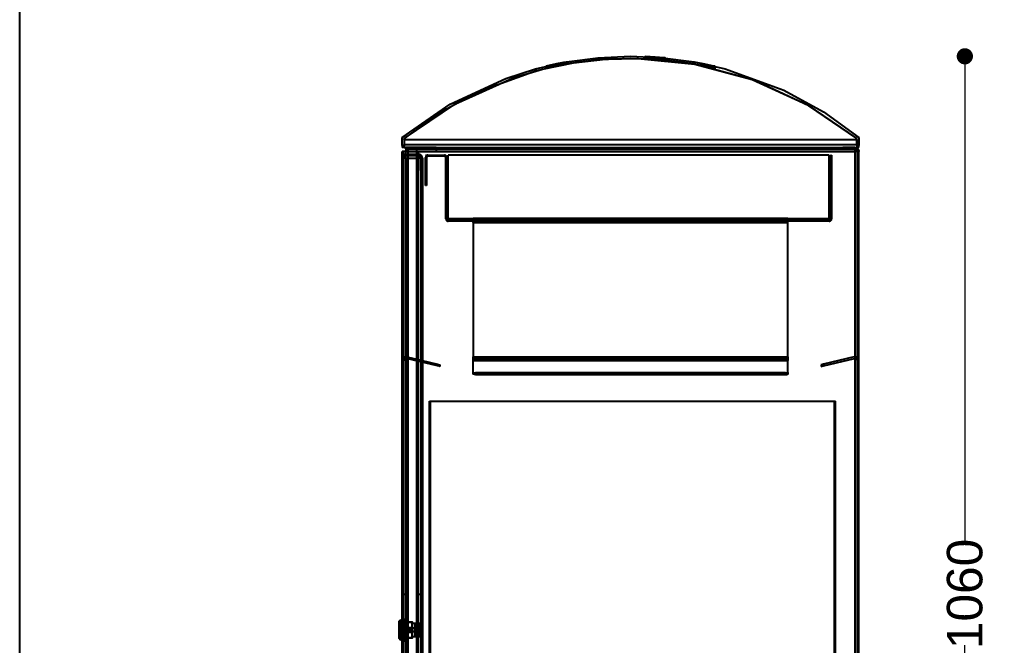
# Model space of a CAD drawing. Header units: millimetres. Extents: x 10366 to 13995, y 24552 to 29685.
# Drawn here: x 10366 to 11338, y 27934 to 28550 of the extents above; entities that cross this region are included whole.
import ezdxf

# ---------------------------------------------------------------- set-up
doc = ezdxf.new("R2010")
doc.units = ezdxf.units.MM
doc.header["$LTSCALE"] = 3
doc.layers.add('Default', color=7, linetype='Continuous')
doc.layers.add('Hidden_lines', color=7, linetype='Continuous')
doc.styles.get("Standard").update_dxf_attribs({"font": 'arial.ttf'})
doc.dimstyles.new('MATEUSZ', dxfattribs={"dimtxt": 35, "dimasz": 16, "dimexe": 0.18, "dimexo": 0.0625, "dimgap": 0.09, "dimtad": 0, "dimdec": 0, "dimdsep": 46, "dimtxsty": 'Standard', "dimblk": 'DOT', "dimcen": 0.09, "dimse1": 1, "dimse2": 1, "dimadec": 0, "dimazin": 0, "dimtfac": 1, "dimtdec": 0, "dimtofl": 0, "dimtmove": 0, "dimatfit": 3, "dimfxl": 1, "dimtolj": 1, "dimtzin": 0, "dimlwd": 9, "dimlwe": 9, "dimarcsym": 0})

# ---------------------------------------------------------------- blocks, each defined once
blk = doc.blocks.new('_Dot')
at = {"color": 0, "linetype": 'ByBlock', "lineweight": -2}
blk.add_line((-0.5, 0), (-1, 0), dxfattribs=at)
at = {"color": 0, "linetype": 'ByBlock', "const_width": 0.5}
blk.add_lwpolyline([(-0.25, 0, 1), (0.25, 0, 1)], format="xyb", close=True, dxfattribs=at)
blk = doc.blocks.new('*D17')
at = {"color": 0, "lineweight": 9, "transparency": 16777216}
for p, q in [((11297.24, 28498.4), (11297.24, 28035.04)), ((11297.24, 27470.4), (11297.24, 27933.75))]:
    blk.add_line(p, q, dxfattribs=at)
at = {"layer": 'Defpoints', "color": 0, "transparency": 16777216}
for p in [(10967.76, 28514.4), (11188.92, 27454.4), (11297.24, 27454.4)]:
    blk.add_point(p, dxfattribs=at)
at = {"color": 0, "lineweight": 9, "transparency": 16777216, "xscale": 16, "yscale": 16, "zscale": 16}
for p, rotation in [((11297.24, 28514.4), 90), ((11297.24, 27454.4), 270)]:
    blk.add_blockref('_Dot', p, dxfattribs=dict(at, rotation=rotation))
at = {"color": 0, "transparency": 16777216, "insert": (11297.24, 27984.4), "char_height": 35, "attachment_point": 5, "rotation": 90}
blk.add_mtext('\\A1;1060', dxfattribs=at)

msp = doc.modelspace()

# ---------------------------------------------------------------- linework, layer by layer
msp.add_lwpolyline([(10366.2, 24552.48), (10366.2, 29684.64), (13995, 29684.64), (13995, 24552.48)], close=True)
at = {"layer": 'Default'}
for p, q in [((10742.91, 28426.4), (10742.91, 28434.4)), ((10744.91, 28426.4), (10742.91, 28426.4)), ((10744.91, 28432.42), (10744.91, 28433.45)), ((10744.91, 28433.45), (10744.91, 28426.4)), ((10744.91, 28432.42), (11190.91, 28432.42)), ((11190.91, 28432.42), (11190.91, 28433.45)), ((11190.91, 28426.4), (11190.91, 28433.45)), ((11192.91, 28426.4), (11190.91, 28426.4)), ((11192.91, 28434.4), (11192.91, 28426.4)), ((10744.91, 28424.4), (10742.91, 28424.4)), ((10742.91, 27508.39), (10742.91, 28420.41)), ((10744.91, 28424.4), (11190.91, 28424.4)), ((10776.52, 28424.4), (10746.69, 28424.4)), ((10776.52, 28420.41), (10746.69, 28420.41)), ((10746.69, 28420.41), (11189.13, 28420.41)), ((10746.69, 27508.39), (10746.69, 28420.41)), ((10776.52, 28424.4), (11188.92, 28424.4)), ((10776.52, 28420.41), (11188.92, 28420.41)), ((11188.92, 28424.4), (11184.71, 28424.4)), ((11184.93, 28424.4), (11188.92, 28424.4)), ((11189.13, 27508.39), (11189.13, 28420.41)), ((11192.91, 28424.4), (11190.91, 28424.4)), ((11192.91, 27508.39), (11192.91, 28420.41)), ((10812.91, 28354.4), (11122.91, 28354.4)), ((11122.91, 28354.4), (10812.91, 28354.4)), ((10812.91, 28354.4), (10812.91, 28214.4)), ((10812.91, 28350.41), (11122.91, 28350.41)), ((11122.91, 28214.4), (11122.91, 28354.4)), ((10812.91, 28218.18), (11122.91, 28218.18)), ((10812.91, 28214.4), (11122.91, 28214.4)), ((10812.91, 28214.4), (11122.91, 28214.4)), ((10739.91, 27957.44), (10741.41, 27958.94)), ((10741.41, 27958.94), (10742.91, 27958.94)), ((10741.41, 27938.94), (10739.91, 27940.44)), ((10742.91, 27938.94), (10741.41, 27938.94))]:
    msp.add_line(p, q, dxfattribs=at)
for points in [[(10742.91, 28434.4, 0), (10790.38, 28467.07, 0), (10844.96, 28492.56, 0), (10874.4, 28501.95, 0), (10904.9, 28508.81, 0), (10936.14, 28512.99, 0), (10967.76, 28514.4, 0), (10999.38, 28513, 0), (11030.63, 28508.81, 0), (11061.16, 28501.95, 0), (11118.77, 28480.86, 0), (11157.92, 28459.5, 0), (11192.91, 28434.4, 0)], [(11190.91, 28433.45, 0), (11143.66, 28465.72, 0), (11089.46, 28490.86, 0), (11030.02, 28506.89, 0), (10999.07, 28511.01, 0), (10967.76, 28512.4, 0), (10936.45, 28511.01, 0), (10905.52, 28506.89, 0), (10875.3, 28500.12, 0), (10818.29, 28479.31, 0), (10779.54, 28458.23, 0), (10744.91, 28433.45, 0)], [(11190.91, 28433.45, 0), (11143.66, 28465.72, 0), (11089.46, 28490.86, 0), (11030.02, 28506.89, 0), (10999.07, 28511.01, 0), (10967.76, 28512.4, 0), (10936.45, 28511.01, 0), (10905.52, 28506.89, 0), (10875.3, 28500.12, 0), (10818.29, 28479.31, 0), (10779.54, 28458.23, 0), (10744.91, 28433.45, 0)], [(10742.91, 28426.4, 0), (10742.91, 28424.4, 0)], [(10744.91, 28432.42, 0), (10744.91, 28424.4, 0)], [(10744.91, 28424.4, 0), (10744.91, 28424.4, 0), (10744.91, 28424.4, 0), (10744.91, 28424.4, 0), (10744.91, 28424.4, 0), (10744.91, 28424.4, 0), (10744.91, 28424.4, 0), (10744.91, 28424.4, 0), (10744.91, 28424.4, 0), (10744.91, 28424.4, 0), (10744.91, 28424.4, 0), (10744.91, 28424.4, 0), (10744.91, 28424.4, 0), (10744.91, 28424.4, 0), (10744.91, 28424.41, 0), (10744.91, 28424.46, 0), (10744.91, 28424.65, 0), (10744.91, 28426.4, 0)], [(11190.91, 28432.42, 0), (11190.91, 28424.4, 0)], [(11190.91, 28426.4, 0), (11190.91, 28424.4, 0)], [(11192.91, 28424.4, 0), (11192.91, 28424.4, 0), (11192.91, 28424.4, 0), (11192.91, 28424.4, 0), (11192.91, 28424.4, 0), (11192.91, 28424.4, 0), (11192.91, 28424.4, 0), (11192.91, 28424.4, 0), (11192.91, 28424.4, 0), (11192.91, 28424.4, 0), (11192.91, 28424.4, 0), (11192.91, 28424.4, 0), (11192.91, 28424.4, 0), (11192.91, 28424.41, 0), (11192.91, 28424.42, 0), (11192.91, 28424.46, 0), (11192.91, 28424.65, 0), (11192.91, 28426.4, 0)], [(10746.69, 28420.41, 0), (10742.91, 28420.41, 0)], [(10746.69, 28424.4, 0), (10746.69, 28424.4, 0), (10746.69, 28424.4, 0), (10746.69, 28424.4, 0), (10746.69, 28424.4, 0), (10746.69, 28424.4, 0), (10746.69, 28424.39, 0), (10746.69, 28424.34, 0), (10746.69, 28424.12, 0), (10746.69, 28423.27, 0), (10746.69, 28420.41, 0)], [(10776.52, 28424.4, 0), (10776.52, 28424.4, 0), (10776.52, 28424.4, 0), (10776.52, 28424.4, 0), (10776.52, 28424.4, 0), (10776.52, 28424.4, 0), (10776.52, 28424.39, 0), (10776.52, 28424.34, 0), (10776.52, 28424.12, 0), (10776.52, 28423.27, 0), (10776.52, 28420.41, 0)], [(11188.92, 28424.4, 0), (11189.32, 28424.38, 0), (11189.71, 28424.32, 0), (11190.1, 28424.22, 0), (11190.47, 28424.08, 0), (11190.83, 28423.91, 0), (11191.16, 28423.7, 0), (11191.48, 28423.47, 0), (11191.76, 28423.2, 0), (11192.02, 28422.91, 0), (11192.25, 28422.6, 0), (11192.45, 28422.26, 0), (11192.61, 28421.91, 0), (11192.74, 28421.55, 0), (11192.83, 28421.17, 0), (11192.89, 28420.79, 0), (11192.91, 28420.41, 0)], [(11188.92, 28424.4, 0), (11188.92, 28424.4, 0), (11188.92, 28424.4, 0), (11188.92, 28424.4, 0), (11188.92, 28424.4, 0), (11188.92, 28424.4, 0), (11188.92, 28424.39, 0), (11188.92, 28424.34, 0), (11188.92, 28424.12, 0), (11188.92, 28423.27, 0), (11188.92, 28420.41, 0)], [(11191.41, 28420.41, 0), (11191.39, 28420.66, 0), (11191.36, 28420.9, 0), (11191.29, 28421.15, 0), (11191.21, 28421.38, 0), (11191.1, 28421.6, 0), (11190.97, 28421.81, 0), (11190.82, 28422.01, 0), (11190.66, 28422.19, 0), (11190.48, 28422.35, 0), (11190.28, 28422.49, 0), (11190.07, 28422.61, 0), (11189.85, 28422.72, 0), (11189.62, 28422.8, 0), (11189.39, 28422.85, 0), (11189.16, 28422.89, 0), (11188.92, 28422.9, 0)], [(11192.91, 28420.41, 0), (11192.91, 28420.41, 0), (11192.91, 28420.41, 0), (11192.91, 28420.41, 0), (11192.91, 28420.41, 0), (11192.91, 28420.41, 0), (11192.91, 28420.41, 0), (11192.91, 28420.41, 0), (11192.91, 28420.41, 0), (11192.91, 28420.41, 0), (11192.91, 28420.41, 0), (11192.91, 28420.41, 0), (11192.9, 28420.41, 0), (11192.9, 28420.41, 0), (11192.88, 28420.41, 0), (11192.8, 28420.41, 0), (11192.44, 28420.41, 0), (11189.13, 28420.41, 0)], [(10743.06, 28415.01, 0), (10742.95, 28414.47, 0), (10742.91, 28413.91, 0)], [(10812.91, 28350.41, 0), (10812.91, 28350.41, 0), (10812.91, 28350.41, 0), (10812.91, 28350.41, 0), (10812.91, 28350.41, 0), (10812.91, 28350.41, 0), (10812.91, 28350.42, 0), (10812.91, 28350.47, 0), (10812.91, 28350.69, 0), (10812.91, 28351.53, 0), (10812.91, 28354.4, 0)], [(11122.91, 28350.41, 0), (11122.91, 28350.41, 0), (11122.91, 28350.41, 0), (11122.91, 28350.41, 0), (11122.91, 28350.41, 0), (11122.91, 28350.41, 0), (11122.91, 28350.42, 0), (11122.91, 28350.47, 0), (11122.91, 28350.69, 0), (11122.91, 28351.53, 0), (11122.91, 28354.4, 0)], [(10812.91, 28214.4, 0), (10812.91, 28217.37, 0), (10812.91, 28218.09, 0), (10812.91, 28218.16, 0), (10812.91, 28218.17, 0), (10812.91, 28218.18, 0), (10812.91, 28218.18, 0), (10812.91, 28218.18, 0), (10812.91, 28218.18, 0), (10812.91, 28218.18, 0), (10812.91, 28218.18, 0), (10812.91, 28218.18, 0), (10812.91, 28218.18, 0), (10812.91, 28218.18, 0), (10812.91, 28218.18, 0), (10812.91, 28218.18, 0), (10812.91, 28218.18, 0), (10812.91, 28218.18, 0), (10812.91, 28218.18, 0), (10812.91, 28218.18, 0), (10812.91, 28218.18, 0), (10812.91, 28218.17, 0), (10812.91, 28218.14, 0), (10812.91, 28218.07, 0)], [(11122.91, 28218.07, 0), (11122.91, 28218.18, 0), (11122.91, 28218.18, 0), (11122.91, 28218.18, 0), (11122.91, 28218.18, 0), (11122.91, 28218.18, 0), (11122.91, 28218.18, 0), (11122.91, 28218.18, 0), (11122.91, 28218.18, 0), (11122.91, 28218.18, 0), (11122.91, 28218.18, 0), (11122.91, 28218.18, 0), (11122.91, 28218.18, 0), (11122.91, 28218.18, 0), (11122.91, 28218.18, 0), (11122.91, 28218.18, 0), (11122.91, 28218.18, 0), (11122.91, 28218.18, 0), (11122.91, 28218.18, 0), (11122.91, 28218.18, 0), (11122.91, 28218.17, 0), (11122.91, 28218.14, 0), (11122.91, 28217.8, 0), (11122.91, 28214.4, 0)], [(10739.91, 27954.95, 0), (10739.91, 27957.41, 0), (10739.91, 27957.43, 0), (10739.91, 27957.43, 0), (10739.91, 27957.44, 0), (10739.91, 27957.44, 0), (10739.91, 27957.44, 0), (10739.91, 27957.44, 0), (10739.91, 27957.44, 0), (10739.91, 27957.44, 0), (10739.91, 27957.44, 0), (10739.91, 27957.44, 0), (10739.91, 27957.44, 0), (10739.91, 27957.44, 0), (10739.91, 27957.44, 0), (10739.91, 27957.43, 0), (10739.91, 27957.43, 0), (10739.91, 27957.43, 0), (10739.91, 27957.4, 0), (10739.91, 27957.24, 0), (10739.91, 27955.57, 0), (10739.91, 27942.09, 0), (10739.91, 27940.44, 0), (10739.91, 27940.44, 0), (10739.91, 27940.44, 0), (10739.91, 27940.44, 0), (10739.91, 27940.44, 0), (10739.91, 27940.44, 0), (10739.91, 27940.44, 0), (10739.91, 27940.44, 0), (10739.91, 27940.44, 0), (10739.91, 27940.44, 0), (10739.91, 27940.44, 0), (10739.91, 27940.44, 0), (10739.91, 27940.44, 0), (10739.91, 27940.44, 0), (10739.91, 27940.44, 0), (10739.91, 27940.44, 0), (10739.91, 27940.47, 0), (10739.91, 27940.63, 0), (10739.91, 27942.3, 0), (10739.91, 27950.33, 0)], [(10739.91, 27950.33, 0), (10739.91, 27954.95, 0)], [(10741.41, 27956.01, 0), (10741.41, 27958.94, 0)], [(10741.41, 27950.58, 0), (10741.41, 27956.01, 0)], [(10741.41, 27938.94, 0), (10741.41, 27938.94, 0), (10741.41, 27938.94, 0), (10741.41, 27938.94, 0), (10741.41, 27938.94, 0), (10741.41, 27938.94, 0), (10741.41, 27938.94, 0), (10741.41, 27938.94, 0), (10741.41, 27938.94, 0), (10741.41, 27938.94, 0), (10741.41, 27938.94, 0), (10741.41, 27938.95, 0), (10741.41, 27939.02, 0), (10741.41, 27939.32, 0), (10741.41, 27942.17, 0), (10741.41, 27950.58, 0)]]:
    msp.add_polyline3d(points, dxfattribs=at)
for points in [[(10992.27, 28513.56, 0), (10982.27, 28514.1, 0), (10982.27, 28514.1, 0), (10982.27, 28514.1, 0), (10982.27, 28514.1, 0), (10982.27, 28514.1, 0), (10982.27, 28514.1, 0), (10982.27, 28514.1, 0), (10982.27, 28514.1, 0), (10982.27, 28514.1, 0), (10982.27, 28514.1, 0), (10982.27, 28514.1, 0), (10982.27, 28514.1, 0), (10982.27, 28514.1, 0), (10982.28, 28514.1, 0), (10982.32, 28514.1, 0), (10982.53, 28514.09, 0), (10983.42, 28514.06, 0), (11000.52, 28512.89, 0), (11002.25, 28512.73, 0), (11002.27, 28512.73, 0), (11002.27, 28512.73, 0), (11002.27, 28512.73, 0), (11002.27, 28512.73, 0), (11002.27, 28512.73, 0), (11002.27, 28512.73, 0), (11002.27, 28512.73, 0), (11002.27, 28512.73, 0), (11002.27, 28512.73, 0), (11002.27, 28512.73, 0), (11002.27, 28512.73, 0), (11002.27, 28512.73, 0), (11002.27, 28512.73, 0), (11002.27, 28512.73, 0), (11002.27, 28512.73, 0), (11002.27, 28512.73, 0), (11002.23, 28512.73, 0), (11002.02, 28512.75, 0), (11001.12, 28512.84, 0)], [(10894.81, 28506.85, 0), (10884.81, 28504.61, 0), (10884.81, 28504.61, 0), (10884.81, 28504.61, 0), (10884.81, 28504.61, 0), (10884.81, 28504.61, 0), (10884.81, 28504.61, 0), (10884.81, 28504.61, 0), (10884.81, 28504.61, 0), (10884.81, 28504.61, 0), (10884.81, 28504.61, 0), (10884.81, 28504.61, 0), (10884.81, 28504.61, 0), (10884.81, 28504.61, 0), (10884.81, 28504.61, 0), (10884.81, 28504.61, 0), (10884.83, 28504.61, 0), (10885, 28504.65, 0), (10885.83, 28504.85, 0), (10902.86, 28508.44, 0), (10904.77, 28508.79, 0), (10904.81, 28508.79, 0), (10904.81, 28508.79, 0), (10904.81, 28508.79, 0), (10904.81, 28508.79, 0), (10904.81, 28508.79, 0), (10904.81, 28508.79, 0), (10904.81, 28508.79, 0), (10904.81, 28508.79, 0), (10904.81, 28508.79, 0), (10904.81, 28508.79, 0), (10904.81, 28508.79, 0), (10904.81, 28508.79, 0), (10904.81, 28508.79, 0), (10904.81, 28508.79, 0), (10904.81, 28508.79, 0), (10904.81, 28508.79, 0), (10904.8, 28508.79, 0), (10904.74, 28508.78, 0), (10904.51, 28508.74, 0), (10902.02, 28508.28, 0)], [(11041, 28506.8, 0), (11031, 28508.75, 0), (11031, 28508.75, 0), (11031, 28508.75, 0), (11031, 28508.75, 0), (11031, 28508.75, 0), (11031, 28508.75, 0), (11031, 28508.75, 0), (11031, 28508.75, 0), (11031, 28508.75, 0), (11031, 28508.75, 0), (11031, 28508.75, 0), (11031, 28508.75, 0), (11031, 28508.75, 0), (11031, 28508.75, 0), (11031.01, 28508.75, 0), (11031.02, 28508.74, 0), (11031.19, 28508.71, 0), (11032.03, 28508.56, 0), (11049.06, 28505.01, 0), (11050.97, 28504.56, 0), (11051, 28504.55, 0), (11051, 28504.55, 0), (11051, 28504.55, 0), (11051, 28504.55, 0), (11051, 28504.55, 0), (11051, 28504.55, 0), (11051, 28504.55, 0), (11051, 28504.55, 0), (11051, 28504.55, 0), (11051, 28504.55, 0), (11051, 28504.55, 0), (11051, 28504.55, 0), (11051, 28504.55, 0), (11051, 28504.55, 0), (11051, 28504.55, 0), (11051, 28504.55, 0), (11050.98, 28504.55, 0), (11050.81, 28504.59, 0), (11049.98, 28504.79, 0)]]:
    msp.add_polyline3d(points, close=True, dxfattribs=at)
for centre, start, end in [((10746.69, 28214.4), 164.93003, 180), ((11189.13, 28214.4), 0, 18.15555)]:
    msp.add_arc(centre, 3.78, start, end, dxfattribs=at)
at = {"layer": 'Hidden_lines'}
for p, q in [((10945.54, 28513.71), (10945.54, 28511.7)), ((10949.54, 28511.93), (10949.54, 28513.93)), ((10953.54, 28514.12), (10953.54, 28512.11)), ((10982.27, 28512.1), (10982.27, 28514.1)), ((10986.27, 28513.92), (10986.27, 28511.92)), ((10990.27, 28511.68), (10990.27, 28513.69)), ((10884.81, 28502.55), (10884.81, 28504.61)), ((10904.81, 28508.79), (10904.81, 28506.76)), ((10933.54, 28510.74), (10933.54, 28512.75)), ((10937.54, 28513.12), (10937.54, 28511.11)), ((10941.54, 28511.43), (10941.54, 28513.43)), ((10994.27, 28513.41), (10994.27, 28511.41)), ((10998.27, 28511.08), (10998.27, 28513.09)), ((11002.27, 28512.73), (11002.27, 28510.72)), ((11031, 28506.71), (11031, 28508.75)), ((11051, 28504.55), (11051, 28502.49)), ((10744.91, 28427.4), (11190.91, 28427.4)), ((10744.41, 27508.39), (10744.41, 28420.41)), ((10776.52, 28422.9), (10746.69, 28422.9)), ((10746.9, 28417.9), (10758.92, 28417.9)), ((10748.91, 28422.9), (10748.91, 28424.4)), ((10748.91, 27458.39), (10748.91, 28424.4)), ((10748.91, 28416.4), (10748.91, 28417.9)), ((10756.91, 28424.4), (10756.91, 28422.9)), ((10756.91, 28424.4), (10756.91, 27458.39)), ((10756.91, 28417.9), (10756.91, 28416.4)), ((10758.91, 27508.39), (10758.91, 28420.41)), ((10766.02, 28416.91), (10767.02, 28416.91)), ((10768.38, 28416.91), (10784.66, 28416.91)), ((10771.69, 28422.9), (10771.69, 28424.4)), ((10776.52, 28422.9), (11188.92, 28422.9)), ((11163.66, 28416.91), (10788.38, 28416.91)), ((10788.38, 28354.27), (10788.38, 28416.91)), ((11163.66, 28354.27), (11163.66, 28416.91)), ((11165.02, 28354.27), (11165.02, 28416.91)), ((11165.02, 28416.91), (11166.02, 28416.91)), ((11166.02, 28416.91), (11166.02, 28354.27)), ((11184.71, 28424.4), (11176.9, 28424.4)), ((11176.9, 28422.9), (11176.9, 28424.4)), ((11176.9, 28424.4), (11176.9, 28422.9)), ((11176.9, 28424.4), (11184.93, 28424.4)), ((11188.92, 28422.9), (11176.9, 28422.9)), ((11176.9, 28422.9), (11188.92, 28422.9)), ((11191.41, 27508.39), (11191.41, 28420.41)), ((10758.92, 28416.4), (10746.9, 28416.4)), ((10746.9, 28413.91), (10758.92, 28413.91)), ((10746.9, 28413.91), (10746.9, 27983.91)), ((10761.41, 28401.89), (10761.41, 28413.91)), ((10761.41, 28413.91), (10761.41, 27983.91)), ((10761.41, 28401.89), (10761.41, 28413.91)), ((10762.91, 28401.89), (10762.91, 28413.91)), ((10762.91, 28401.89), (10762.91, 28413.91)), ((10762.91, 28413.91), (10762.91, 27983.91)), ((10766.02, 28386.91), (10766.02, 28414.55)), ((10767.02, 28414.55), (10767.02, 28386.91)), ((10784.66, 28415.91), (10768.38, 28415.91)), ((10786.02, 28354.27), (10786.02, 28414.55)), ((10787.02, 28414.55), (10787.02, 28354.27)), ((10762.91, 28401.89), (10761.41, 28401.89)), ((10762.91, 28401.89), (10761.41, 28401.89)), ((10767.02, 28386.91), (10766.02, 28386.91)), ((10744.41, 28354.4), (10742.91, 28354.4)), ((11163.66, 28354.27), (10788.38, 28354.27)), ((10788.38, 28352.91), (11163.66, 28352.91)), ((11163.66, 28352.91), (10788.38, 28352.91)), ((11163.66, 28351.91), (10788.38, 28351.91)), ((11163.66, 28351.91), (10788.38, 28351.91)), ((10812.91, 28351.91), (11122.91, 28351.91)), ((10815.19, 28351.91), (10815.19, 28350.41)), ((11120.63, 28351.91), (11120.63, 28350.41)), ((11192.91, 28354.4), (11191.41, 28354.4)), ((10744.41, 28214.4), (10742.91, 28214.4)), ((10744.41, 28214.4), (10742.91, 28214.4)), ((10777.78, 28209.24), (10747.22, 28216.61)), ((10747.57, 28218.07), (10777.78, 28210.78)), ((10812.91, 28216.68), (11122.91, 28216.68)), ((10812.91, 28216.61), (11122.91, 28216.61)), ((10812.91, 28201.31), (10812.91, 28216.61)), ((11122.91, 28201.31), (11122.91, 28216.61)), ((11188.24, 28218.07), (11158.03, 28210.78)), ((11158.03, 28209.24), (11188.59, 28216.61)), ((11191.41, 28214.4), (11192.91, 28214.4)), ((11192.91, 28214.4), (11191.41, 28214.4)), ((10777.78, 28210.78), (10777.78, 28209.24)), ((10780.06, 28210.23), (10780.06, 28208.69)), ((10812.91, 28202.85), (10812.91, 28201.31)), ((11122.91, 28202.85), (11122.91, 28201.31)), ((11155.75, 28210.23), (11155.75, 28208.69)), ((11158.03, 28210.78), (11158.03, 28209.24)), ((11120.63, 28202.3), (10815.19, 28202.3)), ((10815.19, 28202.3), (10815.19, 28200.76)), ((10815.19, 28200.76), (11120.63, 28200.76)), ((11120.63, 28202.3), (11120.63, 28200.76)), ((10769.92, 28174.4), (11169.92, 28174.4)), ((10769.92, 27504.4), (10769.92, 28174.4)), ((10770.92, 27504.4), (10770.92, 28174.4)), ((11168.92, 27504.4), (11168.92, 28174.4)), ((11169.92, 27504.4), (11169.92, 28174.4)), ((10746.9, 27983.91), (10746.9, 27517.38)), ((10761.41, 27983.91), (10761.41, 27517.38)), ((10762.91, 27983.91), (10762.91, 27517.38)), ((10762.91, 27977.48), (10761.41, 27977.48)), ((10739.91, 27955.09), (10745.31, 27955.09)), ((10739.91, 27952), (10745.31, 27952)), ((10739.91, 27950.06), (10745.31, 27950.06)), ((10742.91, 27956.94), (10752.91, 27956.94)), ((10742.91, 27956.65), (10752.91, 27956.65)), ((10752.91, 27951.05), (10742.91, 27951.05)), ((10744.41, 27956.62), (10744.91, 27956.12)), ((10744.91, 27959.53), (10746.41, 27959.53)), ((10744.91, 27956.12), (10746.41, 27956.12)), ((10746.41, 27951.77), (10744.91, 27951.77)), ((10746.41, 27956.12), (10746.91, 27956.62)), ((10750.71, 27950.56), (10758.71, 27950.56)), ((10751.71, 27950.51), (10752.14, 27950.94)), ((10752.14, 27950.94), (10758.31, 27950.94)), ((10752.91, 27956.65), (10752.91, 27951.05)), ((10752.91, 27955.69), (10755.71, 27955.69)), ((10755.71, 27953.94), (10756.71, 27953.94)), ((10756.71, 27955.44), (10758.71, 27955.44)), ((10756.71, 27953.64), (10758.71, 27953.64)), ((10758.71, 27953.64), (10756.71, 27953.64)), ((10756.71, 27952.28), (10758.71, 27952.28)), ((10756.71, 27952.28), (10758.71, 27952.28)), ((10756.71, 27950.64), (10758.71, 27950.64)), ((10758.71, 27950.64), (10756.71, 27950.64)), ((10758.31, 27950.94), (10758.74, 27950.75)), ((10758.65, 27955.44), (10758.65, 27948.72)), ((10758.65, 27955.44), (10760.68, 27955.44)), ((10758.71, 27954.94), (10759.71, 27954.94)), ((10758.71, 27951.19), (10759.71, 27951.19)), ((10758.74, 27950.75), (10759.51, 27950.75)), ((10759.71, 27952.94), (10760.82, 27952.9)), ((10760.68, 27948.72), (10760.68, 27955.44)), ((10760.71, 27955.44), (10760.71, 27942.44)), ((10761.13, 27950.06), (10762.35, 27950.57)), ((10762.35, 27950.04), (10761.13, 27949.71)), ((10739.91, 27944.75), (10745.31, 27944.75)), ((10745.31, 27942.79), (10739.91, 27942.79)), ((10742.91, 27946.82), (10752.91, 27946.82)), ((10752.91, 27941.22), (10742.91, 27941.22)), ((10752.91, 27940.94), (10742.91, 27940.94)), ((10744.91, 27941.75), (10744.41, 27941.25)), ((10744.91, 27946.1), (10746.41, 27946.1)), ((10746.41, 27941.75), (10744.91, 27941.75)), ((10744.91, 27941.18), (10746.41, 27941.18)), ((10758.71, 27947.31), (10750.71, 27947.31)), ((10752.14, 27946.94), (10751.71, 27947.36)), ((10758.31, 27946.94), (10752.14, 27946.94)), ((10752.91, 27946.82), (10752.91, 27941.22)), ((10755.71, 27942.19), (10752.91, 27942.19)), ((10756.71, 27943.94), (10755.71, 27943.94)), ((10756.71, 27947.24), (10758.71, 27947.24)), ((10758.71, 27947.24), (10756.71, 27947.24)), ((10756.71, 27945.59), (10758.71, 27945.59)), ((10758.71, 27945.59), (10756.71, 27945.59)), ((10756.71, 27944.24), (10758.71, 27944.24)), ((10758.71, 27944.24), (10756.71, 27944.24)), ((10758.71, 27942.44), (10756.71, 27942.44)), ((10756.84, 27948.72), (10758.9, 27948.72)), ((10758.74, 27947.12), (10758.31, 27946.94)), ((10758.65, 27948.72), (10758.65, 27942.44)), ((10759.71, 27946.69), (10758.71, 27946.69)), ((10759.71, 27942.94), (10758.71, 27942.94)), ((10759.51, 27947.12), (10758.74, 27947.12)), ((10758.76, 27942.44), (10760.59, 27942.44)), ((10760.59, 27948.72), (10758.9, 27948.72)), ((10760.82, 27944.97), (10759.71, 27944.94)), ((10760.59, 27948.72), (10760.59, 27942.44)), ((10762.77, 27949.59), (10760.66, 27949.41)), ((10760.66, 27948.46), (10762.77, 27948.28)), ((10760.67, 27949.42), (10762.77, 27949.6)), ((10760.67, 27949.02), (10762.77, 27948.99)), ((10760.67, 27948.85), (10762.77, 27948.88)), ((10760.67, 27948.45), (10762.77, 27948.27)), ((10762.76, 27949.68), (10760.78, 27949.56)), ((10762.76, 27949.68), (10760.78, 27949.56)), ((10762.76, 27949.14), (10760.78, 27949.26)), ((10762.76, 27948.73), (10760.78, 27948.61)), ((10762.76, 27948.19), (10760.78, 27948.31)), ((10762.76, 27948.19), (10760.78, 27948.31)), ((10761.13, 27948.17), (10762.35, 27947.83)), ((10762.35, 27947.3), (10761.13, 27947.81)), ((10744.91, 27938.34), (10746.41, 27938.34))]:
    msp.add_line(p, q, dxfattribs=at)
for points in [[(10744.91, 28433.45, 0), (10795.56, 28467.71, 0), (10851.52, 28492.78, 0), (10881.2, 28501.66, 0), (10911.82, 28507.96, 0), (10943.28, 28511.55, 0), (10975, 28512.33, 0), (11031.28, 28506.66, 0), (11087.85, 28491.45, 0), (11141.66, 28466.85, 0), (11190.91, 28433.45, 0)], [(10746.9, 28417.9, 0), (10746.24, 28417.84, 0), (10745.61, 28417.69, 0), (10745.02, 28417.43, 0), (10744.48, 28417.08, 0), (10744, 28416.65, 0), (10743.6, 28416.16, 0), (10743.29, 28415.61, 0), (10743.06, 28415.01, 0)], [(10762.91, 28413.91, 0), (10762.89, 28414.31, 0), (10762.83, 28414.7, 0), (10762.73, 28415.09, 0), (10762.59, 28415.46, 0), (10762.42, 28415.82, 0), (10762.21, 28416.16, 0), (10761.98, 28416.47, 0), (10761.71, 28416.76, 0), (10761.42, 28417.02, 0), (10761.1, 28417.24, 0), (10760.77, 28417.44, 0), (10760.42, 28417.6, 0), (10760.05, 28417.73, 0), (10759.68, 28417.82, 0), (10759.3, 28417.88, 0), (10758.92, 28417.9, 0)], [(10768.38, 28416.91, 0), (10768.14, 28416.9, 0), (10767.91, 28416.86, 0), (10767.68, 28416.8, 0), (10767.46, 28416.72, 0), (10767.25, 28416.62, 0), (10767.05, 28416.5, 0), (10766.86, 28416.36, 0), (10766.69, 28416.2, 0), (10766.54, 28416.02, 0), (10766.4, 28415.84, 0), (10766.29, 28415.64, 0), (10766.19, 28415.43, 0), (10766.12, 28415.22, 0), (10766.06, 28415, 0), (10766.03, 28414.77, 0), (10766.02, 28414.55, 0)], [(10787.02, 28414.55, 0), (10787.01, 28414.79, 0), (10786.97, 28415.02, 0), (10786.91, 28415.25, 0), (10786.83, 28415.47, 0), (10786.73, 28415.68, 0), (10786.61, 28415.88, 0), (10786.47, 28416.07, 0), (10786.31, 28416.24, 0), (10786.14, 28416.39, 0), (10785.95, 28416.52, 0), (10785.75, 28416.64, 0), (10785.55, 28416.74, 0), (10785.33, 28416.81, 0), (10785.11, 28416.86, 0), (10784.89, 28416.9, 0), (10784.66, 28416.91, 0)], [(10746.9, 28413.91, 0), (10742.91, 28413.91, 0)], [(10744.41, 28413.91, 0), (10744.42, 28414.16, 0), (10744.46, 28414.41, 0), (10744.52, 28414.65, 0), (10744.6, 28414.88, 0), (10744.71, 28415.1, 0), (10744.84, 28415.31, 0), (10744.99, 28415.51, 0), (10745.15, 28415.69, 0), (10745.34, 28415.85, 0), (10745.53, 28415.99, 0), (10745.74, 28416.11, 0), (10745.96, 28416.22, 0), (10746.19, 28416.3, 0), (10746.42, 28416.35, 0), (10746.66, 28416.39, 0), (10746.9, 28416.4, 0)], [(10758.92, 28416.4, 0), (10759.17, 28416.39, 0), (10759.41, 28416.35, 0), (10759.65, 28416.29, 0), (10759.89, 28416.2, 0), (10760.11, 28416.09, 0), (10760.32, 28415.96, 0), (10760.51, 28415.82, 0), (10760.69, 28415.65, 0), (10760.86, 28415.47, 0), (10761, 28415.27, 0), (10761.12, 28415.06, 0), (10761.22, 28414.84, 0), (10761.3, 28414.62, 0), (10761.36, 28414.38, 0), (10761.39, 28414.15, 0), (10761.41, 28413.91, 0)], [(10762.91, 28413.91, 0), (10762.91, 28413.91, 0), (10762.91, 28413.91, 0), (10762.91, 28413.91, 0), (10762.91, 28413.91, 0), (10762.9, 28413.91, 0), (10762.89, 28413.91, 0), (10762.84, 28413.91, 0), (10762.63, 28413.91, 0), (10761.78, 28413.91, 0), (10758.92, 28413.91, 0)], [(10767.02, 28414.55, 0), (10767.03, 28414.69, 0), (10767.05, 28414.82, 0), (10767.08, 28414.95, 0), (10767.13, 28415.08, 0), (10767.19, 28415.2, 0), (10767.26, 28415.32, 0), (10767.34, 28415.42, 0), (10767.43, 28415.52, 0), (10767.53, 28415.61, 0), (10767.64, 28415.69, 0), (10767.75, 28415.75, 0), (10767.87, 28415.81, 0), (10767.99, 28415.85, 0), (10768.12, 28415.88, 0), (10768.25, 28415.9, 0), (10768.38, 28415.91, 0)], [(10784.66, 28415.91, 0), (10784.8, 28415.9, 0), (10784.93, 28415.88, 0), (10785.07, 28415.85, 0), (10785.19, 28415.8, 0), (10785.31, 28415.74, 0), (10785.43, 28415.67, 0), (10785.54, 28415.59, 0), (10785.63, 28415.5, 0), (10785.72, 28415.4, 0), (10785.8, 28415.29, 0), (10785.87, 28415.18, 0), (10785.92, 28415.06, 0), (10785.96, 28414.93, 0), (10786, 28414.81, 0), (10786.01, 28414.68, 0), (10786.02, 28414.55, 0)], [(10786.02, 28354.27, 0), (10786.03, 28354.03, 0), (10786.07, 28353.8, 0), (10786.13, 28353.57, 0), (10786.21, 28353.35, 0), (10786.31, 28353.14, 0), (10786.43, 28352.94, 0), (10786.57, 28352.75, 0), (10786.73, 28352.58, 0), (10786.9, 28352.43, 0), (10787.09, 28352.29, 0), (10787.29, 28352.18, 0), (10787.5, 28352.08, 0), (10787.71, 28352, 0), (10787.93, 28351.95, 0), (10788.16, 28351.92, 0), (10788.38, 28351.91, 0)], [(10788.38, 28352.91, 0), (10788.24, 28352.91, 0), (10788.11, 28352.94, 0), (10787.97, 28352.97, 0), (10787.85, 28353.02, 0), (10787.73, 28353.08, 0), (10787.61, 28353.15, 0), (10787.5, 28353.23, 0), (10787.41, 28353.32, 0), (10787.32, 28353.42, 0), (10787.24, 28353.53, 0), (10787.17, 28353.64, 0), (10787.12, 28353.76, 0), (10787.08, 28353.88, 0), (10787.05, 28354.01, 0), (10787.03, 28354.14, 0), (10787.02, 28354.27, 0)], [(10788.38, 28354.27, 0), (10788.38, 28351.91, 0)], [(11165.02, 28354.27, 0), (11165.01, 28354.13, 0), (11164.99, 28354, 0), (11164.96, 28353.86, 0), (11164.91, 28353.74, 0), (11164.85, 28353.61, 0), (11164.78, 28353.5, 0), (11164.7, 28353.39, 0), (11164.61, 28353.29, 0), (11164.51, 28353.21, 0), (11164.4, 28353.13, 0), (11164.29, 28353.06, 0), (11164.17, 28353.01, 0), (11164.05, 28352.96, 0), (11163.92, 28352.93, 0), (11163.79, 28352.91, 0), (11163.66, 28352.91, 0)], [(11163.66, 28351.91, 0), (11163.9, 28351.92, 0), (11164.13, 28351.96, 0), (11164.36, 28352.01, 0), (11164.58, 28352.1, 0), (11164.79, 28352.2, 0), (11164.99, 28352.32, 0), (11165.18, 28352.46, 0), (11165.35, 28352.62, 0), (11165.5, 28352.79, 0), (11165.64, 28352.98, 0), (11165.75, 28353.17, 0), (11165.85, 28353.38, 0), (11165.92, 28353.6, 0), (11165.98, 28353.82, 0), (11166.01, 28354.04, 0), (11166.02, 28354.27, 0)], [(11163.66, 28351.91, 0), (11163.66, 28351.91, 0), (11163.66, 28351.91, 0), (11163.66, 28351.91, 0), (11163.66, 28351.91, 0), (11163.66, 28351.91, 0), (11163.66, 28351.91, 0), (11163.66, 28351.91, 0), (11163.66, 28351.91, 0), (11163.66, 28351.91, 0), (11163.66, 28351.91, 0), (11163.66, 28351.91, 0), (11163.66, 28351.91, 0), (11163.66, 28351.92, 0), (11163.66, 28351.98, 0), (11163.66, 28352.2, 0), (11163.66, 28354.27, 0)], [(10777.78, 28210.78, 0), (10780.06, 28210.23, 0)], [(10780.06, 28208.69, 0), (10780.06, 28208.69, 0), (10780.06, 28208.69, 0), (10780.06, 28208.69, 0), (10780.06, 28208.69, 0), (10780.06, 28208.69, 0), (10780.06, 28208.69, 0), (10780.06, 28208.69, 0), (10780.06, 28208.69, 0), (10780.06, 28208.69, 0), (10780.06, 28208.69, 0), (10780.06, 28208.69, 0), (10780.05, 28208.69, 0), (10779.99, 28208.71, 0), (10779.41, 28208.85, 0), (10777.78, 28209.24, 0)], [(10812.91, 28202.85, 0), (10812.91, 28202.84, 0), (10812.91, 28202.83, 0), (10812.91, 28202.81, 0), (10812.92, 28202.8, 0), (10812.94, 28202.77, 0), (10812.96, 28202.74, 0), (10812.98, 28202.71, 0), (10813.02, 28202.68, 0), (10813.1, 28202.63, 0), (10813.21, 28202.58, 0), (10813.47, 28202.49, 0), (10814.2, 28202.36, 0), (10815.19, 28202.3, 0)], [(11120.63, 28202.3, 0), (11121.52, 28202.35, 0), (11122.26, 28202.47, 0), (11122.54, 28202.55, 0), (11122.65, 28202.6, 0), (11122.74, 28202.65, 0), (11122.81, 28202.7, 0), (11122.84, 28202.72, 0), (11122.86, 28202.75, 0), (11122.88, 28202.77, 0), (11122.9, 28202.8, 0), (11122.9, 28202.81, 0), (11122.9, 28202.83, 0), (11122.91, 28202.84, 0), (11122.91, 28202.85, 0)], [(11158.03, 28210.78, 0), (11155.75, 28210.23, 0)], [(11155.75, 28208.69, 0), (11155.75, 28208.69, 0), (11155.75, 28208.69, 0), (11155.75, 28208.69, 0), (11155.75, 28208.69, 0), (11155.75, 28208.69, 0), (11155.75, 28208.69, 0), (11155.75, 28208.69, 0), (11155.75, 28208.69, 0), (11155.75, 28208.69, 0), (11155.75, 28208.69, 0), (11155.75, 28208.69, 0), (11155.77, 28208.69, 0), (11155.82, 28208.71, 0), (11156.41, 28208.85, 0), (11158.03, 28209.24, 0)], [(10815.19, 28200.76, 0), (10814.29, 28200.8, 0), (10813.55, 28200.93, 0), (10813.27, 28201.01, 0), (10813.16, 28201.06, 0), (10813.07, 28201.1, 0), (10813, 28201.15, 0), (10812.97, 28201.18, 0), (10812.95, 28201.2, 0), (10812.93, 28201.23, 0), (10812.92, 28201.26, 0), (10812.91, 28201.27, 0), (10812.91, 28201.28, 0), (10812.91, 28201.3, 0), (10812.91, 28201.31, 0)], [(11120.63, 28200.76, 0), (11121.52, 28200.8, 0), (11122.26, 28200.93, 0), (11122.54, 28201.01, 0), (11122.65, 28201.06, 0), (11122.74, 28201.1, 0), (11122.81, 28201.15, 0), (11122.84, 28201.18, 0), (11122.86, 28201.2, 0), (11122.88, 28201.23, 0), (11122.9, 28201.26, 0), (11122.9, 28201.27, 0), (11122.9, 28201.28, 0), (11122.91, 28201.3, 0), (11122.91, 28201.31, 0)], [(11122.91, 28201.31, 0), (11122.91, 28201.3, 0), (11122.9, 28201.28, 0), (11122.9, 28201.27, 0), (11122.89, 28201.25, 0), (11122.88, 28201.22, 0), (11122.86, 28201.2, 0), (11122.83, 28201.17, 0), (11122.8, 28201.14, 0), (11122.71, 28201.09, 0), (11122.61, 28201.04, 0), (11122.34, 28200.95, 0), (11121.62, 28200.81, 0), (11120.63, 28200.76, 0)], [(10746.9, 27983.91, 0), (10742.91, 27983.91, 0)], [(10762.91, 27983.91, 0), (10762.91, 27983.91, 0), (10762.91, 27983.91, 0), (10762.91, 27983.91, 0), (10762.91, 27983.91, 0), (10762.9, 27983.91, 0), (10762.89, 27983.91, 0), (10762.84, 27983.91, 0), (10762.63, 27983.91, 0), (10761.78, 27983.91, 0), (10758.92, 27983.91, 0)], [(10741.41, 27958.94, 0), (10741.41, 27958.94, 0), (10741.41, 27958.94, 0), (10741.41, 27958.94, 0), (10741.41, 27958.94, 0), (10741.41, 27958.94, 0), (10741.41, 27958.94, 0), (10741.41, 27958.94, 0), (10741.41, 27958.94, 0), (10741.41, 27958.93, 0), (10741.41, 27958.93, 0), (10741.41, 27958.92, 0), (10741.41, 27958.82, 0), (10741.41, 27958.32, 0), (10741.41, 27953.53, 0), (10741.41, 27941.86, 0)], [(10744.91, 27959.53, 0), (10744.53, 27957.52, 0), (10744.41, 27955.65, 0)], [(10744.41, 27958.11, 0), (10744.41, 27958.28, 0), (10744.44, 27958.45, 0), (10744.53, 27958.8, 0), (10744.68, 27959.15, 0), (10744.91, 27959.53, 0)], [(10744.91, 27956.69, 0), (10744.68, 27957.07, 0), (10744.53, 27957.43, 0), (10744.44, 27957.77, 0), (10744.41, 27957.94, 0), (10744.41, 27958.11, 0)], [(10744.41, 27951.39, 0), (10744.91, 27956.69, 0)], [(10744.41, 27955.65, 0), (10744.53, 27953.78, 0), (10744.91, 27951.77, 0)], [(10744.91, 27951.77, 0), (10744.41, 27946.48, 0)], [(10744.91, 27946.1, 0), (10744.41, 27951.39, 0)], [(10744.91, 27956.03, 0), (10744.91, 27956.12, 0), (10744.91, 27956.03, 0), (10744.91, 27955.29, 0), (10744.91, 27943.85, 0)], [(10744.91, 27943.85, 0), (10744.91, 27941.75, 0), (10744.91, 27943.85, 0), (10744.91, 27954.02, 0)], [(10746.91, 27955.65, 0), (10746.78, 27957.52, 0), (10746.41, 27959.53, 0)], [(10746.41, 27959.53, 0), (10746.63, 27959.15, 0), (10746.78, 27958.8, 0), (10746.88, 27958.45, 0), (10746.9, 27958.28, 0), (10746.91, 27958.11, 0)], [(10746.41, 27956.69, 0), (10746.91, 27951.39, 0)], [(10746.41, 27947.75, 0), (10746.41, 27955.29, 0), (10746.41, 27956.03, 0), (10746.41, 27956.12, 0), (10746.41, 27956.03, 0), (10746.41, 27955.29, 0), (10746.41, 27954.02, 0)], [(10746.41, 27951.77, 0), (10746.78, 27953.78, 0), (10746.91, 27955.65, 0)], [(10746.41, 27954.02, 0), (10746.41, 27942.58, 0), (10746.41, 27941.75, 0), (10746.41, 27942.58, 0), (10746.41, 27947.75, 0)], [(10746.89, 27947.36, 0), (10746.41, 27951.77, 0)], [(10750.71, 27947.79, 0), (10750.71, 27950.08, 0), (10750.71, 27950.56, 0), (10750.71, 27950.08, 0)], [(10750.71, 27950.08, 0), (10750.71, 27948.18, 0), (10750.71, 27947.5, 0), (10750.71, 27947.34, 0), (10750.71, 27947.31, 0), (10750.71, 27947.34, 0)], [(10751.71, 27948.68, 0), (10751.71, 27950.32, 0), (10751.71, 27950.48, 0), (10751.71, 27950.51, 0), (10751.71, 27950.48, 0), (10751.71, 27950.32, 0), (10751.71, 27950.05, 0)], [(10751.71, 27950.05, 0), (10751.71, 27947.55, 0), (10751.71, 27947.36, 0), (10751.71, 27947.55, 0), (10751.71, 27948.68, 0)], [(10752.14, 27950.35, 0), (10752.14, 27950.91, 0), (10752.14, 27950.94, 0), (10752.14, 27950.91, 0), (10752.14, 27950.7, 0), (10752.14, 27948.61, 0)], [(10752.14, 27947.52, 0), (10752.14, 27946.94, 0), (10752.14, 27947.52, 0), (10752.14, 27950.35, 0)], [(10752.91, 27953.71, 0), (10752.91, 27955.69, 0), (10752.91, 27953.71, 0), (10752.91, 27944.16, 0)], [(10752.91, 27944.16, 0), (10752.91, 27942.19, 0), (10752.91, 27944.16, 0), (10752.91, 27953.71, 0)], [(10752.91, 27946.82, 0), (10752.91, 27951.05, 0)], [(10755.71, 27953.71, 0), (10755.71, 27955.69, 0), (10755.71, 27953.71, 0), (10755.71, 27944.16, 0)], [(10755.71, 27944.16, 0), (10755.71, 27942.19, 0), (10755.71, 27944.16, 0), (10755.71, 27953.71, 0)], [(10756.71, 27942.44, 0), (10756.71, 27955.44, 0)], [(10758.31, 27950.91, 0), (10758.31, 27950.94, 0), (10758.31, 27950.91, 0), (10758.31, 27950.7, 0), (10758.31, 27947.52, 0)], [(10758.31, 27950.35, 0), (10758.31, 27950.91, 0)], [(10758.31, 27947.52, 0), (10758.31, 27946.94, 0), (10758.31, 27947.52, 0), (10758.31, 27950.35, 0)], [(10758.71, 27955.44, 0), (10758.71, 27942.44, 0)], [(10760.71, 27955.44, 0), (10760.71, 27955.44, 0), (10760.71, 27955.44, 0), (10760.71, 27955.44, 0), (10760.71, 27955.44, 0), (10760.71, 27955.44, 0), (10760.71, 27955.44, 0), (10760.71, 27955.44, 0), (10760.71, 27955.44, 0), (10760.71, 27955.44, 0), (10760.71, 27955.44, 0), (10760.71, 27955.44, 0), (10760.71, 27955.44, 0), (10760.71, 27955.44, 0), (10760.71, 27955.44, 0), (10760.7, 27955.44, 0), (10760.69, 27955.44, 0), (10760.68, 27955.44, 0)], [(10760.78, 27949.56, 0), (10761.13, 27950.06, 0)], [(10761.89, 27952.26, 0), (10761.8, 27952.4, 0), (10761.69, 27952.52, 0), (10761.56, 27952.63, 0), (10761.43, 27952.72, 0), (10761.28, 27952.79, 0), (10761.13, 27952.85, 0), (10760.98, 27952.88, 0), (10760.82, 27952.9, 0)], [(10760.82, 27952.84, 0), (10760.82, 27952.51, 0), (10760.82, 27946.13, 0)], [(10760.82, 27946.13, 0), (10760.82, 27945.28, 0), (10760.82, 27945.04, 0), (10760.82, 27944.99, 0), (10760.82, 27944.98, 0), (10760.82, 27944.97, 0), (10760.82, 27944.97, 0), (10760.82, 27944.97, 0), (10760.82, 27944.97, 0), (10760.82, 27944.97, 0), (10760.82, 27944.97, 0), (10760.82, 27944.97, 0), (10760.82, 27944.97, 0), (10760.82, 27944.97, 0), (10760.82, 27944.97, 0), (10760.82, 27944.97, 0), (10760.82, 27944.97, 0), (10760.82, 27944.97, 0), (10760.82, 27944.98, 0), (10760.82, 27944.98, 0), (10760.82, 27945.01, 0), (10760.82, 27945.3, 0), (10760.82, 27946.52, 0), (10760.82, 27952.02, 0)], [(10761.13, 27949.71, 0), (10761.13, 27950.06, 0)], [(10761.89, 27951.29, 0), (10761.89, 27952.26, 0), (10761.89, 27952.26, 0), (10761.89, 27952.26, 0), (10761.89, 27952.26, 0), (10761.89, 27952.26, 0), (10761.89, 27952.26, 0), (10761.89, 27952.26, 0), (10761.89, 27952.26, 0), (10761.89, 27952.26, 0), (10761.89, 27952.26, 0), (10761.89, 27952.26, 0), (10761.89, 27952.26, 0), (10761.89, 27952.26, 0), (10761.89, 27952.26, 0), (10761.89, 27952.26, 0), (10761.89, 27952.26, 0), (10761.89, 27952.26, 0), (10761.89, 27952.26, 0), (10761.89, 27952.26, 0), (10761.89, 27952.26, 0), (10761.89, 27952.26, 0), (10761.89, 27952.26, 0), (10761.89, 27952.24, 0), (10761.89, 27952.17, 0), (10761.89, 27951.53, 0)], [(10761.89, 27951.53, 0), (10761.89, 27945.61, 0), (10761.89, 27945.61, 0), (10761.89, 27945.61, 0), (10761.89, 27945.61, 0), (10761.89, 27945.61, 0), (10761.89, 27945.61, 0), (10761.89, 27945.61, 0), (10761.89, 27945.61, 0), (10761.89, 27945.61, 0), (10761.89, 27945.61, 0), (10761.89, 27945.61, 0), (10761.89, 27945.61, 0), (10761.89, 27945.61, 0), (10761.89, 27945.61, 0), (10761.89, 27945.61, 0), (10761.89, 27945.61, 0), (10761.89, 27945.61, 0), (10761.89, 27945.61, 0), (10761.89, 27945.62, 0), (10761.89, 27945.66, 0), (10761.89, 27946.16, 0), (10761.89, 27951.29, 0)], [(10762.35, 27950.57, 0), (10762.37, 27950.58, 0), (10762.4, 27950.6, 0), (10762.42, 27950.61, 0), (10762.42, 27950.62, 0), (10762.43, 27950.63, 0), (10762.43, 27950.64, 0), (10762.44, 27950.66, 0), (10762.44, 27950.67, 0), (10762.44, 27950.68, 0), (10762.44, 27950.69, 0), (10762.44, 27950.7, 0), (10762.44, 27950.71, 0), (10762.43, 27950.72, 0)], [(10762.35, 27950.04, 0), (10762.35, 27950.57, 0)], [(10762.43, 27950.18, 0), (10762.44, 27950.17, 0), (10762.44, 27950.16, 0), (10762.44, 27950.15, 0), (10762.44, 27950.14, 0), (10762.44, 27950.13, 0), (10762.44, 27950.12, 0), (10762.43, 27950.11, 0), (10762.43, 27950.1, 0), (10762.42, 27950.09, 0), (10762.42, 27950.08, 0), (10762.41, 27950.07, 0), (10762.4, 27950.06, 0), (10762.39, 27950.06, 0), (10762.37, 27950.05, 0), (10762.35, 27950.04, 0)], [(10762.76, 27949.68, 0), (10762.64, 27950.21, 0), (10762.43, 27950.72, 0)], [(10762.43, 27950.72, 0), (10762.43, 27950.18, 0)], [(10762.43, 27950.18, 0), (10762.64, 27949.66, 0), (10762.76, 27949.14, 0)], [(10762.44, 27950.14, 0), (10762.44, 27950.68, 0)], [(10741.41, 27941.86, 0), (10741.41, 27938.94, 0)], [(10744.41, 27946.48, 0), (10744.91, 27941.18, 0)], [(10744.41, 27942.22, 0), (10744.53, 27944.09, 0), (10744.91, 27946.1, 0)], [(10744.91, 27938.34, 0), (10744.53, 27940.35, 0), (10744.41, 27942.22, 0)], [(10744.91, 27941.18, 0), (10744.68, 27940.8, 0), (10744.53, 27940.44, 0), (10744.44, 27940.1, 0), (10744.41, 27939.93, 0), (10744.41, 27939.76, 0)], [(10746.41, 27941.18, 0), (10746.91, 27946.48, 0)], [(10746.91, 27942.22, 0), (10746.78, 27940.35, 0), (10746.41, 27938.34, 0)], [(10746.91, 27939.76, 0), (10746.9, 27939.93, 0), (10746.88, 27940.1, 0), (10746.78, 27940.44, 0), (10746.63, 27940.8, 0), (10746.41, 27941.18, 0)], [(10759.51, 27947.65, 0), (10759.51, 27947.13, 0), (10759.51, 27947.12, 0), (10759.51, 27947.12, 0), (10759.51, 27947.12, 0), (10759.51, 27947.12, 0), (10759.51, 27947.12, 0), (10759.51, 27947.12, 0), (10759.51, 27947.12, 0), (10759.51, 27947.12, 0), (10759.51, 27947.12, 0), (10759.51, 27947.12, 0), (10759.51, 27947.12, 0), (10759.51, 27947.12, 0), (10759.51, 27947.12, 0), (10759.51, 27947.12, 0), (10759.51, 27947.12, 0), (10759.51, 27947.12, 0), (10759.51, 27947.12, 0), (10759.51, 27947.12, 0), (10759.51, 27947.12, 0), (10759.51, 27947.13, 0), (10759.51, 27947.13, 0), (10759.51, 27947.14, 0), (10759.51, 27947.18, 0), (10759.51, 27947.52, 0)], [(10760.59, 27942.44, 0), (10760.71, 27942.44, 0)], [(10760.66, 27949.41, 0), (10760.71, 27949.47, 0), (10760.78, 27949.56, 0)], [(10760.67, 27949.02, 0), (10760.66, 27948.96, 0), (10760.66, 27948.9, 0), (10760.67, 27948.84, 0), (10760.68, 27948.79, 0), (10760.7, 27948.74, 0), (10760.73, 27948.69, 0), (10760.78, 27948.61, 0)], [(10760.67, 27948.45, 0), (10760.66, 27948.46, 0), (10760.66, 27948.46, 0), (10760.66, 27948.46, 0), (10760.66, 27948.46, 0), (10760.66, 27948.46, 0), (10760.66, 27948.46, 0), (10760.66, 27948.46, 0), (10760.66, 27948.46, 0), (10760.66, 27948.46, 0), (10760.66, 27948.46, 0), (10760.66, 27948.46, 0), (10760.66, 27948.46, 0), (10760.66, 27948.46, 0), (10760.66, 27948.46, 0), (10760.66, 27948.46, 0), (10760.66, 27948.46, 0), (10760.66, 27948.46, 0), (10760.66, 27948.46, 0), (10760.66, 27948.46, 0), (10760.66, 27948.46, 0), (10760.66, 27948.46, 0), (10760.66, 27948.46, 0), (10760.66, 27948.46, 0), (10760.66, 27948.46, 0), (10760.71, 27948.41, 0), (10760.78, 27948.31, 0)], [(10760.78, 27949.56, 0), (10760.67, 27949.42, 0)], [(10760.78, 27949.26, 0), (10760.74, 27949.21, 0), (10760.71, 27949.15, 0), (10760.69, 27949.09, 0), (10760.67, 27949.02, 0)], [(10760.78, 27948.31, 0), (10760.67, 27948.45, 0)], [(10761.13, 27949.71, 0), (10760.78, 27949.26, 0)], [(10760.78, 27948.61, 0), (10761.13, 27948.17, 0)], [(10761.13, 27947.81, 0), (10760.78, 27948.31, 0)], [(10761.89, 27945.61, 0), (10761.8, 27945.47, 0), (10761.69, 27945.35, 0), (10761.56, 27945.24, 0), (10761.43, 27945.15, 0), (10761.28, 27945.08, 0), (10761.13, 27945.02, 0), (10760.98, 27944.99, 0), (10760.82, 27944.97, 0)], [(10761.13, 27947.81, 0), (10761.13, 27948.17, 0)], [(10762.77, 27948.28, 0), (10762.67, 27947.61, 0), (10762.49, 27946.93, 0), (10762.23, 27946.26, 0), (10761.89, 27945.61, 0)], [(10762.35, 27947.83, 0), (10762.37, 27947.82, 0), (10762.39, 27947.81, 0), (10762.4, 27947.81, 0), (10762.41, 27947.8, 0), (10762.42, 27947.79, 0), (10762.42, 27947.78, 0), (10762.43, 27947.77, 0), (10762.43, 27947.76, 0), (10762.44, 27947.75, 0), (10762.44, 27947.74, 0), (10762.44, 27947.73, 0), (10762.44, 27947.72, 0), (10762.44, 27947.71, 0), (10762.44, 27947.7, 0), (10762.43, 27947.69, 0)], [(10762.35, 27947.3, 0), (10762.35, 27947.83, 0)], [(10762.43, 27947.15, 0), (10762.44, 27947.16, 0), (10762.44, 27947.17, 0), (10762.44, 27947.18, 0), (10762.44, 27947.19, 0), (10762.44, 27947.2, 0), (10762.44, 27947.21, 0), (10762.43, 27947.23, 0), (10762.43, 27947.24, 0), (10762.42, 27947.25, 0), (10762.42, 27947.26, 0), (10762.4, 27947.27, 0), (10762.37, 27947.29, 0), (10762.35, 27947.3, 0)], [(10762.76, 27948.73, 0), (10762.64, 27948.21, 0), (10762.43, 27947.69, 0)], [(10762.43, 27947.15, 0), (10762.64, 27947.66, 0), (10762.76, 27948.19, 0)], [(10762.43, 27947.69, 0), (10762.43, 27947.15, 0)], [(10762.44, 27947.19, 0), (10762.44, 27947.73, 0)], [(10744.42, 27939.52, 0), (10744.48, 27939.24, 0), (10744.58, 27938.95, 0), (10744.72, 27938.65, 0), (10744.91, 27938.34, 0)]]:
    msp.add_polyline3d(points, dxfattribs=at)
for points in [[(10894.81, 28504.81, 0), (10884.81, 28502.55, 0), (10884.81, 28502.55, 0), (10884.81, 28502.55, 0), (10884.81, 28502.55, 0), (10884.81, 28502.55, 0), (10884.81, 28502.55, 0), (10884.81, 28502.55, 0), (10884.81, 28502.55, 0), (10884.81, 28502.55, 0), (10884.81, 28502.55, 0), (10884.81, 28502.55, 0), (10884.81, 28502.55, 0), (10884.81, 28502.55, 0), (10884.81, 28502.55, 0), (10884.81, 28502.55, 0), (10884.83, 28502.56, 0), (10885, 28502.6, 0), (10885.83, 28502.8, 0), (10902.87, 28506.41, 0), (10904.78, 28506.76, 0), (10904.81, 28506.76, 0), (10904.81, 28506.76, 0), (10904.81, 28506.76, 0), (10904.81, 28506.76, 0), (10904.81, 28506.76, 0), (10904.81, 28506.76, 0), (10904.81, 28506.76, 0), (10904.81, 28506.76, 0), (10904.81, 28506.76, 0), (10904.81, 28506.76, 0), (10904.81, 28506.76, 0), (10904.81, 28506.76, 0), (10904.81, 28506.76, 0), (10904.81, 28506.76, 0), (10904.8, 28506.76, 0), (10904.74, 28506.75, 0), (10904.51, 28506.71, 0), (10902.03, 28506.25, 0)], [(10943.54, 28511.57, 0), (10933.54, 28510.74, 0), (10933.54, 28510.74, 0), (10933.54, 28510.74, 0), (10933.54, 28510.74, 0), (10933.54, 28510.74, 0), (10933.54, 28510.74, 0), (10933.54, 28510.74, 0), (10933.54, 28510.74, 0), (10933.54, 28510.74, 0), (10933.54, 28510.74, 0), (10933.54, 28510.74, 0), (10933.54, 28510.74, 0), (10933.54, 28510.74, 0), (10933.54, 28510.74, 0), (10933.54, 28510.74, 0), (10933.55, 28510.74, 0), (10933.59, 28510.75, 0), (10933.79, 28510.77, 0), (10934.69, 28510.85, 0), (10951.79, 28512.04, 0), (10953.52, 28512.11, 0), (10953.54, 28512.11, 0), (10953.54, 28512.11, 0), (10953.54, 28512.11, 0), (10953.54, 28512.11, 0), (10953.54, 28512.11, 0), (10953.54, 28512.11, 0), (10953.54, 28512.11, 0), (10953.54, 28512.11, 0), (10953.54, 28512.11, 0), (10953.54, 28512.11, 0), (10953.54, 28512.11, 0), (10953.54, 28512.11, 0), (10953.54, 28512.11, 0), (10953.54, 28512.11, 0), (10953.54, 28512.11, 0), (10953.54, 28512.11, 0), (10953.54, 28512.11, 0), (10953.49, 28512.11, 0), (10953.29, 28512.1, 0), (10952.39, 28512.07, 0)], [(10935.54, 28510.93, 0), (10933.54, 28510.74, 0), (10933.54, 28510.74, 0), (10933.54, 28510.74, 0), (10933.54, 28510.74, 0), (10933.54, 28510.74, 0), (10933.54, 28510.74, 0), (10933.54, 28510.74, 0), (10933.54, 28510.74, 0), (10933.54, 28510.74, 0), (10933.54, 28510.74, 0), (10933.54, 28510.74, 0), (10933.54, 28510.74, 0), (10933.54, 28510.74, 0), (10933.54, 28510.74, 0), (10933.54, 28510.74, 0), (10933.54, 28510.74, 0), (10933.58, 28510.75, 0), (10933.74, 28510.76, 0), (10937.16, 28511.08, 0), (10937.53, 28511.11, 0), (10937.54, 28511.11, 0), (10937.54, 28511.11, 0), (10937.54, 28511.11, 0), (10937.54, 28511.11, 0), (10937.54, 28511.11, 0), (10937.54, 28511.11, 0), (10937.54, 28511.11, 0), (10937.54, 28511.11, 0), (10937.54, 28511.11, 0), (10937.54, 28511.11, 0), (10937.54, 28511.11, 0), (10937.54, 28511.11, 0), (10937.54, 28511.11, 0), (10937.54, 28511.11, 0), (10937.54, 28511.11, 0), (10937.54, 28511.11, 0), (10937.5, 28511.11, 0), (10937.34, 28511.09, 0)], [(10951.54, 28512.03, 0), (10949.54, 28511.93, 0), (10949.54, 28511.93, 0), (10949.54, 28511.93, 0), (10949.54, 28511.93, 0), (10949.54, 28511.93, 0), (10949.54, 28511.93, 0), (10949.54, 28511.93, 0), (10949.54, 28511.93, 0), (10949.54, 28511.93, 0), (10949.54, 28511.93, 0), (10949.54, 28511.93, 0), (10949.54, 28511.93, 0), (10949.54, 28511.93, 0), (10949.54, 28511.93, 0), (10949.54, 28511.93, 0), (10949.54, 28511.93, 0), (10949.54, 28511.93, 0), (10949.58, 28511.93, 0), (10949.74, 28511.94, 0), (10953.16, 28512.1, 0), (10953.53, 28512.11, 0), (10953.54, 28512.11, 0), (10953.54, 28512.11, 0), (10953.54, 28512.11, 0), (10953.54, 28512.11, 0), (10953.54, 28512.11, 0), (10953.54, 28512.11, 0), (10953.54, 28512.11, 0), (10953.54, 28512.11, 0), (10953.54, 28512.11, 0), (10953.54, 28512.11, 0), (10953.54, 28512.11, 0), (10953.54, 28512.11, 0), (10953.54, 28512.11, 0), (10953.54, 28512.11, 0), (10953.54, 28512.11, 0), (10953.54, 28512.11, 0), (10953.5, 28512.11, 0), (10953.34, 28512.11, 0)], [(10992.27, 28511.55, 0), (10982.27, 28512.1, 0), (10982.27, 28512.1, 0), (10982.27, 28512.1, 0), (10982.27, 28512.1, 0), (10982.27, 28512.1, 0), (10982.27, 28512.1, 0), (10982.27, 28512.1, 0), (10982.27, 28512.1, 0), (10982.27, 28512.1, 0), (10982.27, 28512.1, 0), (10982.27, 28512.1, 0), (10982.27, 28512.1, 0), (10982.27, 28512.1, 0), (10982.27, 28512.1, 0), (10982.28, 28512.1, 0), (10982.29, 28512.1, 0), (10982.46, 28512.09, 0), (10983.28, 28512.06, 0), (11000.36, 28510.9, 0), (11002.24, 28510.72, 0), (11002.27, 28510.72, 0), (11002.27, 28510.72, 0), (11002.27, 28510.72, 0), (11002.27, 28510.72, 0), (11002.27, 28510.72, 0), (11002.27, 28510.72, 0), (11002.27, 28510.72, 0), (11002.27, 28510.72, 0), (11002.27, 28510.72, 0), (11002.27, 28510.72, 0), (11002.27, 28510.72, 0), (11002.27, 28510.72, 0), (11002.27, 28510.72, 0), (11002.27, 28510.72, 0), (11002.27, 28510.72, 0), (11002.25, 28510.72, 0), (11002.09, 28510.73, 0), (11001.27, 28510.81, 0)], [(11041, 28504.75, 0), (11031, 28506.71, 0), (11031, 28506.71, 0), (11031, 28506.71, 0), (11031, 28506.71, 0), (11031, 28506.71, 0), (11031, 28506.71, 0), (11031, 28506.71, 0), (11031, 28506.71, 0), (11031, 28506.71, 0), (11031, 28506.71, 0), (11031, 28506.71, 0), (11031, 28506.71, 0), (11031.01, 28506.71, 0), (11031.02, 28506.71, 0), (11031.19, 28506.68, 0), (11032.03, 28506.53, 0), (11049.06, 28502.95, 0), (11050.97, 28502.5, 0), (11051, 28502.49, 0), (11051, 28502.49, 0), (11051, 28502.49, 0), (11051, 28502.49, 0), (11051, 28502.49, 0), (11051, 28502.49, 0), (11051, 28502.49, 0), (11051, 28502.49, 0), (11051, 28502.49, 0), (11051, 28502.49, 0), (11051, 28502.49, 0), (11051, 28502.49, 0), (11051, 28502.49, 0), (11051, 28502.49, 0), (11051, 28502.49, 0), (11051, 28502.49, 0), (11050.98, 28502.49, 0), (11050.81, 28502.54, 0), (11049.98, 28502.73, 0)], [(10745.31, 27944.59, 0), (10745.31, 27942.79, 0), (10745.31, 27944.59, 0), (10745.31, 27953.28, 0), (10745.31, 27955.09, 0), (10745.31, 27953.28, 0)], [(10752.91, 27956.65, 0), (10752.91, 27956.94, 0)], [(10758.71, 27953.18, 0), (10758.71, 27944.69, 0), (10758.71, 27942.94, 0), (10758.71, 27944.69, 0), (10758.71, 27953.18, 0), (10758.71, 27954.94, 0)], [(10759.51, 27947.65, 0), (10759.51, 27950.75, 0)], [(10759.71, 27953.18, 0), (10759.71, 27954.94, 0), (10759.71, 27953.18, 0), (10759.71, 27944.69, 0), (10759.71, 27942.94, 0), (10759.71, 27944.69, 0)], [(10752.91, 27941.22, 0), (10752.91, 27940.94, 0)]]:
    msp.add_polyline3d(points, close=True, dxfattribs=at)
for centre, radius, start, end in [((10746.69, 28214.4), 3.78, 76.42957, 164.93003), ((10746.69, 28214.4), 2.28, 76.42957, 180), ((11189.13, 28214.4), 3.78, 18.15555, 103.57043), ((11189.13, 28214.4), 2.28, 0, 103.57043), ((10756.31, 27948.94), 6.5, 5.80262, 30.79133)]:
    msp.add_arc(centre, radius, start, end, dxfattribs=at)

# ---------------------------------------------------------------- dimensions: what is measured, and where the dimension line sits
dim = msp.add_linear_dim(base=(11297.24, 27454.4), p1=(10967.76, 28514.4), p2=(11188.92, 27454.4), angle=90, dimstyle='MATEUSZ')
dim.commit()
dim.dimension.update_dxf_attribs({"geometry": '*D17', "text_midpoint": (11297.24, 27984.4)})

doc.saveas('drawing.dxf')
